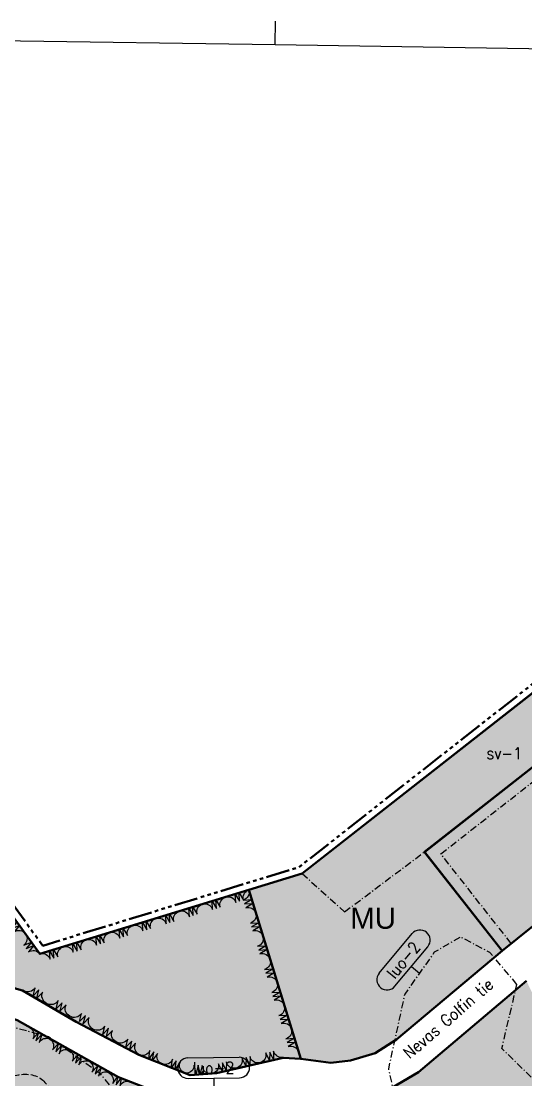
# Model space of a CAD drawing. Header units: metres. Extents: x 25522382 to 25525137, y 6684921 to 6686673.
# Drawn here: x 25523468.6 to 25523684.3, y 6686201.9 to 6686654.8 of the extents above; entities that cross this region are included whole.
import ezdxf
from ezdxf.enums import TextEntityAlignment as Align

# ---------------------------------------------------------------- set-up
doc = ezdxf.new("R2010")
doc.units = ezdxf.units.M
doc.header["$MEASUREMENT"] = 0
for name, pattern in [('AK_KAAVA-ALUE_3M', [20.5, 10, -1.5, 1.5, -1.5, 1.5, -1.5, 1.5, -1.5]), ('AK_OHJEELLINEN_RAJA', [4, 3, -1]), ('AK_RAKENNUSALA', [5.4, 3, -1, 0.4, -1])]:
    doc.linetypes.add(name, pattern=pattern)
doc.layers.add('079_MU', color=7, linetype='Continuous', true_color=0xa9dc92)
for name, color, linetype, lineweight in [('084_Kort_raja', 7, 'Continuous', 50), ('AK_KAAVA-ALUE_3M', 1, 'AK_KAAVA-ALUE_3M', 50), ('AK_KORTTELINRAJA', 250, 'Continuous', 40)]:
    doc.layers.add(name, color=color, linetype=linetype, lineweight=lineweight)
for name, color, linetype in [('AK_KAAVAMERKINTA', 250, 'Continuous'), ('AK_KADUNNIMI', 250, 'Continuous'), ('AK_OHJEELLINEN_RAJA', 250, 'AK_OHJEELLINEN_RAJA'), ('AK_OSA-ALUEEN_RAJA', 250, 'AK_RAKENNUSALA'), ('AK_PUISTO', 250, 'Continuous'), ('AK_RAAMI', 250, 'Continuous'), ('AK_RAAMI_TAITTOMERKKI', 3, 'Continuous'), ('täyttöMU', 7, 'Continuous'), ('täyttöR', 7, 'Continuous'), ('täyttöV', 7, 'Continuous')]:
    doc.layers.add(name, color=color, linetype=linetype)
doc.styles.add('a2000', font='arial.ttf')
doc.styles.add('ROMANS', font='ROMANS.shx', dxfattribs={"width": 0.9})

# ---------------------------------------------------------------- blocks, each defined once
blk = doc.blocks.new('RAAMI_5C6B')
at = {"layer": 'AK_RAAMI'}
for p, q in [((397.73, 839.01), (592.69, 836.05)), ((592.69, 836.05), (787.66, 833.1))]:
    blk.add_line(p, q, dxfattribs=at)
at = {"layer": 'AK_RAAMI_TAITTOMERKKI'}
blk.add_line((592.69, 836.05), (592.77, 841.05), dxfattribs=at)
blk = doc.blocks.new('KAAVALUE_luo-1_E926')
for p, q in [((-11, 13.25), (11, 13.25)), ((-11, 4.5), (11, 4.5)), ((0, 4.5), (0, 0))]:
    blk.add_line(p, q)
for centre, start, end in [((-11, 8.87), 90, 270), ((11, 8.87), 270, 90)]:
    blk.add_arc(centre, 4.37, start, end)
at = {"style": 'ROMANS', "width": 0.9}
blk.add_attdef('KAAVA_TUNNUS', text='', height=5, dxfattribs=at).set_placement((0, 8.87), align=Align.MIDDLE)
blk = doc.blocks.new('KT')
at = {"color": 0, "linetype": 'Continuous', "style": 'a2000'}
blk.add_attdef('KT', (-0.61, 0.03), '', height=6, dxfattribs=at)
at = {"linetype": 'Continuous', "style": 'a2000', "width": 0.8, "flags": 1}
blk.add_attdef('ALA', (-0.68, -2.92), '', height=3, dxfattribs=at)

msp = doc.modelspace()

# ---------------------------------------------------------------- hatches: boundary and pattern name
at = {"layer": 'täyttöMU', "true_color": 0xa9dc92}
h = msp.add_hatch(color=81, dxfattribs=at)
h.dxf.hatch_style = 2
h.paths.add_polyline_path([(25523824.31, 6686476.15), (25523826.67, 6686464.49), (25523820.17, 6686420.03), (25523814.18, 6686403.83), (25523790.84, 6686363.95), (25523754.19, 6686388.33), (25523640.92, 6686299.34), (25523674.24, 6686257.08), (25523629.06, 6686219.12), (25523619.93, 6686213.35), (25523609.35, 6686210.16), (25523600.88, 6686209.23), (25523588.08, 6686210.84), (25523565.89, 6686283.13), (25523588.72, 6686290.12), (25523742.39, 6686410.7), (25523767.69, 6686403.2), (25523824.32, 6686476.14)])
h = msp.add_hatch(color=81, dxfattribs=at)
h.dxf.hatch_style = 2
h.paths.add_polyline_path([(25524004.78, 6686428.59), (25523963.2, 6686438.02), (25523912.61, 6686462.3), (25523853.44, 6686470.94), (25523842.62, 6686462.35), (25523835.58, 6686415.15), (25523828.88, 6686396.34), (25523804.39, 6686355.41), (25523817.1, 6686346.98), (25523852.43, 6686292.91), (25523716.13, 6686179.72), (25523684.54, 6686244.25), (25523638.42, 6686205.18), (25523627, 6686198.5), (25523612.6, 6686194.3), (25523601.03, 6686193.02), (25523600.15, 6686170.44), (25523614.16, 6686149.88), (25523630.61, 6686161.03), (25523643.36, 6686141.83), (25523652.89, 6686134.82), (25523669.16, 6686126.17), (25523676.81, 6686126.71), (25523741.35, 6686160.16), (25523785.07, 6686075.83), (25523792.47, 6686104.98), (25523803.3, 6686139.25), (25523827.45, 6686164.56), (25523856.75, 6686183.5), (25523891.4, 6686178.82), (25523919.62, 6686168.07), (25523946.03, 6686152.78), (25523932.92, 6686120.5), (25523968.18, 6686104.21), (25523982.88, 6686135.97), (25524010, 6686126.25), (25524039.41, 6686119.97), (25524032.05, 6686085.7), (25524062.09, 6686079.19), (25524094.31, 6686084.72), (25524065.18, 6686115.47), (25524100.39, 6686150.91), (25524060.45, 6686190.33), (25524023.36, 6686221.15), (25524040.06, 6686243.67), (25524028.47, 6686253.22), (25524037.39, 6686265.36), (25524028.14, 6686273), (25523999.9, 6686338.27), (25524004.78, 6686428.6)])
at = {"layer": 'täyttöR', "true_color": 0xfcd450}
h = msp.add_hatch(color=41, dxfattribs=at)
h.dxf.hatch_style = 2
h.paths.add_polyline_path([(25523790.75, 6686363.95), (25523785.45, 6686354.17), (25523771.64, 6686336.05), (25523766.28, 6686331.28), (25523674.32, 6686257.28), (25523641.02, 6686299.32), (25523754.13, 6686388.02)])
at = {"layer": 'täyttöV', "true_color": 0x58a618}
h = msp.add_hatch(color=74, dxfattribs=at)
h.dxf.hatch_style = 2
h.paths.add_polyline_path([(25523278.56, 6686391.98), (25523278.53, 6686391.99), (25523251.33, 6686431.72), (25523223.04, 6686437.67), (25523175.67, 6686408.28), (25523089.95, 6686367.04), (25523073.58, 6686306.16), (25523153.61, 6686231.17), (25523211.82, 6686231.01), (25523259.2, 6686257.6), (25523291.33, 6686356.54), (25523298.94, 6686354.37), (25523307.32, 6686344.6), (25523310.52, 6686334.91), (25523310.88, 6686323.26), (25523306.05, 6686301.32), (25523304.49, 6686283.61), (25523310.99, 6686257.38), (25523307.71, 6686250.56), (25523285.25, 6686241.73), (25523280.02, 6686234.75), (25523271.64, 6686247.39), (25523215.67, 6686215.99), (25523147.61, 6686216.36), (25523056.74, 6686301.39), (25523077.28, 6686377.62), (25523168.98, 6686421.75), (25523244.34, 6686468.57), (25523328.35, 6686461.44), (25523382.23, 6686386.67), (25523476.58, 6686255.79), (25523565.89, 6686283.15), (25523588.08, 6686210.85), (25523580.63, 6686211.25), (25523552.1, 6686204.81), (25523540.86, 6686203.89), (25523518.9, 6686212.55), (25523492.09, 6686226.73), (25523469.12, 6686240.1), (25523449.92, 6686245.48), (25523401.54, 6686263.14), (25523364.77, 6686265.7), (25523328.63, 6686258.08), (25523322.32, 6686261.78), (25523316.6, 6686284.87), (25523318.15, 6686300.77), (25523323.12, 6686322.94), (25523330.41, 6686338.41), (25523325.45, 6686354.07), (25523311.66, 6686370.38), (25523293.44, 6686383.54), (25523278.56, 6686391.98)])
h = msp.add_hatch(color=74, dxfattribs=at)
h.dxf.hatch_style = 2
h.paths.add_polyline_path([(25523287.03, 6686224.32), (25523292.86, 6686231.85), (25523326.86, 6686245.43), (25523365.9, 6686253.54), (25523399.75, 6686250.93), (25523466.83, 6686227.43), (25523510.16, 6686202.98), (25523542.78, 6686190.31), (25523543.13, 6686150), (25523546.7, 6686133.72), (25523544.73, 6686129.46), (25523497.54, 6686097.11), (25523465.85, 6686055.49), (25523462.2, 6685963.2), (25523461.03, 6685868.11), (25523461.29, 6685835.8), (25523463.47, 6685754.78), (25523455.11, 6685694.98), (25523449.67, 6685683.08), (25523441.58, 6685680.66), (25523408.5, 6685695), (25523407.06, 6685697.16), (25523423.33, 6685736.15), (25523419.87, 6685745.5), (25523390.44, 6685790.78), (25523364.76, 6685840.5), (25523334.88, 6685921.47), (25523300.07, 6685908.93), (25523303.72, 6685898.77), (25523294.3, 6685895.43), (25523290.65, 6685905.56), (25523251.72, 6685891.54), (25523286.59, 6685797.54), (25523291.76, 6685787.25), (25523315.29, 6685741.33), (25523334.07, 6685712.41), (25523340.44, 6685703.65), (25523369.7, 6685663.77), (25523401.82, 6685687.33), (25523439.35, 6685670.82), (25523441.53, 6685664.76), (25523428.65, 6685634.41), (25523406.05, 6685611.5), (25523373.01, 6685588.18), (25523346.76, 6685585.23), (25523301.16, 6685601.88), (25523266.61, 6685630.49), (25523243.78, 6685676.19), (25523218.73, 6685813.88), (25523209.5, 6685841.56), (25523189.54, 6685860.62), (25523342.87, 6685989.11), (25523334.47, 6686153.14)])

# ---------------------------------------------------------------- linework, layer by layer
at = {"layer": '084_Kort_raja'}
msp.add_lwpolyline([(25523824.31, 6686476.15), (25523826.67, 6686464.49), (25523820.17, 6686420.03), (25523814.18, 6686403.83), (25523790.84, 6686363.95), (25523754.19, 6686388.33), (25523640.92, 6686299.34), (25523674.24, 6686257.08), (25523629.06, 6686219.12), (25523619.93, 6686213.35), (25523609.35, 6686210.16), (25523600.88, 6686209.23), (25523588.08, 6686210.84), (25523565.89, 6686283.13), (25523588.72, 6686290.12), (25523742.39, 6686410.7), (25523767.69, 6686403.2), (25523824.32, 6686476.14)], close=True, dxfattribs=at)
for points in [[(25523382.23, 6686386.67), (25523476.58, 6686255.79), (25523565.89, 6686283.15), (25523588.08, 6686210.85), (25523580.63, 6686211.25), (25523552.1, 6686204.81), (25523540.86, 6686203.89), (25523518.9, 6686212.55), (25523492.09, 6686226.73), (25523469.12, 6686240.1), (25523449.92, 6686245.48)], [(25523790.84, 6686363.95), (25523785.48, 6686354.11), (25523771.68, 6686336.15), (25523766.02, 6686330.92), (25523674.2, 6686257.04)], [(25523334.47, 6686153.14), (25523287.03, 6686224.32), (25523287.03, 6686224.32), (25523292.86, 6686231.85), (25523326.86, 6686245.43), (25523365.9, 6686253.54), (25523399.75, 6686250.93), (25523466.83, 6686227.43), (25523510.16, 6686202.98), (25523542.78, 6686190.31)], [(25523684.54, 6686244.25), (25523638.42, 6686205.18), (25523627, 6686198.5), (25523612.6, 6686194.3), (25523601.03, 6686193.02), (25523601.03, 6686193.02), (25523600.15, 6686170.44), (25523614.16, 6686149.88), (25523630.61, 6686161.03), (25523643.36, 6686141.83), (25523652.89, 6686134.82), (25523669.16, 6686126.17), (25523676.81, 6686126.71), (25523741.35, 6686160.16)]]:
    msp.add_lwpolyline(points, dxfattribs=at)
at = {"layer": 'AK_KAAVA-ALUE_3M', "color": 1, "lineweight": 50, "flags": 128}
msp.add_lwpolyline([(25522636.94, 6686088.61), (25522636.95, 6686088.59), (25522641.07, 6686088.28), (25522658.14, 6686087), (25522663.83, 6686078.89), (25522666.58, 6686069.23), (25522667.75, 6686065.54), (25522668.38, 6686063.87), (25522669.12, 6686062.37), (25522670.05, 6686060.94), (25522670.14, 6686060.82), (25522671.25, 6686059.57), (25522672.48, 6686058.53), (25522673.82, 6686057.65), (25522675.49, 6686056.86), (25522677.05, 6686056.37), (25522678.75, 6686056.02), (25522680.55, 6686055.79), (25522686.51, 6686055.31), (25522687.44, 6686055.21), (25522689.56, 6686054.87), (25522691.65, 6686054.42), (25522693.71, 6686053.88), (25522695.76, 6686053.25), (25522703.35, 6686050.51), (25522703.89, 6686050.31), (25522713.38, 6686046.98), (25522715.36, 6686046.18), (25522717.29, 6686045.3), (25522719.2, 6686044.34), (25522721.07, 6686043.27), (25522722.86, 6686042.11), (25522723.21, 6686041.88), (25522724.92, 6686040.58), (25522728.06, 6686037.9), (25522734.01, 6686032.57), (25522742.84, 6686025.04), (25522764.29, 6685999.51), (25522762.38, 6685984.32), (25522755.45, 6685976.62), (25522757.69, 6685971.44), (25522780.34, 6685970.72), (25522823.88, 6685996.15), (25522837.24, 6685959.68), (25522813.68, 6685916.22), (25522827.13, 6685888.58), (25522865.21, 6685867.85), (25522888.62, 6685867.11), (25522919.15, 6685921.7), (25522918.91, 6685963.89), (25522909.18, 6685994.3), (25522879.27, 6686030.73), (25522969.12, 6686038.86), (25522947.51, 6685874.66), (25522952.24, 6685871.59), (25522962.42, 6685864.98), (25522966.88, 6685862.09), (25522985.52, 6685850.7), (25522933.5, 6685803.31), (25523016.21, 6685740.18), (25523090.53, 6685683.47), (25523132.51, 6685726.45), (25523089.39, 6685780.93), (25523144.34, 6685827.01), (25523219.66, 6685889.51), (25523227.3, 6685895.84), (25523339.76, 6685990.44), (25523335.35, 6686077.08), (25523331.52, 6686152.15), (25523270.69, 6686243.42), (25523270.69, 6686243.42), (25523216.41, 6686212.97), (25523146.41, 6686213.38), (25523053.37, 6686300.45), (25523074.74, 6686379.75), (25523167.49, 6686424.35), (25523243.59, 6686471.64), (25523329.97, 6686464.32), (25523477.76, 6686259.28), (25523587.27, 6686292.84), (25523741.62, 6686414), (25523766.49, 6686406.75), (25523819.51, 6686476.37), (25523827.62, 6686487.21), (25523840.11, 6686476.12), (25523884.28, 6686470.35), (25523913.75, 6686465.58), (25523918.73, 6686463.33), (25523964.3, 6686440.94), (25524005.19, 6686431.57), (25524047.24, 6686429.42), (25524097.94, 6686410.76), (25524169.89, 6686383.71), (25524222.43, 6686396.85), (25524245.2, 6686394.31), (25524192.61, 6686261.59), (25524189.86, 6686254.66), (25524166.76, 6686196.36), (25524159.86, 6686178.94), (25524145.8, 6686143.47), (25524137.87, 6686123.46), (25524136.89, 6686120.98), (25524190.74, 6686087.42), (25524131.07, 6685970.54), (25524061.01, 6685974.78), (25523921.24, 6685983.25), (25523823.51, 6685989.17), (25523816.36, 6685989.6), (25523771.07, 6685992.35), (25523761.62, 6685981.04), (25523698.81, 6685905.87), (25523673.08, 6685875.08), (25523554.99, 6685733.75), (25523546.83, 6685447.67), (25523383.83, 6685457.81), (25523164.88, 6685569.68), (25523017.27, 6685579.78), (25523005.7, 6685580.57), (25523047.64, 6685462.29), (25523201.47, 6685371.85), (25523242.29, 6685319.74), (25523106.52, 6685211.95), (25523056.1, 6685283.46), (25523000.36, 6685095.93), (25522784.36, 6685384.61), (25522848.36, 6685460.77), (25522851.09, 6685550.82), (25522854.64, 6685622.42), (25522814.66, 6685668.82), (25522799.07, 6685686.9), (25522792.49, 6685694.53), (25522790.76, 6685696.53), (25522797.72, 6685704.26), (25522803.68, 6685712.3), (25522806.17, 6685718.3), (25522807.44, 6685723.66), (25522806.75, 6685726.03), (25522799.39, 6685732.67), (25522790.44, 6685740.35), (25522782.16, 6685752.45), (25522775.93, 6685770.22), (25522772.59, 6685785.43), (25522770.45, 6685804.33), (25522768.57, 6685825.9), (25522767.88, 6685841.96), (25522767.42, 6685852.53), (25522764.86, 6685863.2), (25522759.65, 6685875.39), (25522758.59, 6685877.98), (25522753.71, 6685889.91), (25522748.23, 6685906.17), (25522740.96, 6685923.27), (25522736.85, 6685930.47), (25522732.87, 6685935.1), (25522726.36, 6685938.58), (25522711.71, 6685941.62), (25522698.5, 6685943.55), (25522687.59, 6685943.12), (25522679.22, 6685939.69), (25522676.93, 6685938.75), (25522672.93, 6685951.43), (25522672.39, 6685953.14), (25522656.3, 6685964.26), (25522647.63, 6685971.58), (25522641.71, 6685979.59), (25522639.02, 6686000.63), (25522640.77, 6686016.62), (25522642.39, 6686027.96), (25522643.3, 6686034.36), (25522643.33, 6686039.2), (25522643.38, 6686049.3), (25522643.28, 6686059.71), (25522641.89, 6686069.02), (25522636.9, 6686088.6), (25522636.95, 6686088.59)], dxfattribs=at)
at = {"layer": 'AK_KORTTELINRAJA'}
for points in [[(25523328.35, 6686461.45), (25523476.58, 6686255.78)], [(25523565.89, 6686283.15), (25523588.69, 6686290.14), (25523742.26, 6686410.69), (25523767.61, 6686403.3)], [(25523640.96, 6686299.39), (25523754.22, 6686388.3)], [(25523674.2, 6686257.04), (25523640.96, 6686299.39)], [(25523476.58, 6686255.78), (25523565.89, 6686283.15)], [(25523674.23, 6686257), (25523674.2, 6686257.04)]]:
    msp.add_lwpolyline(points, dxfattribs=at)
at = {"layer": 'AK_OHJEELLINEN_RAJA', "color": 7}
msp.add_ellipse((25523428.68, 6686137.58), major_axis=(48.52, 64.67), ratio=0.337323, dxfattribs=at)
at = {"layer": 'AK_OSA-ALUEEN_RAJA'}
for p, q in [((25523647.98, 6686298.54), (25523737.13, 6686368.53)), ((25523606.85, 6686273.76), (25523640.96, 6686299.39)), ((25523678.05, 6686260.24), (25523647.98, 6686298.54)), ((25523588.69, 6686290.14), (25523606.85, 6686273.76)), ((25523625.55, 6686206.59), (25523625.55, 6686206.59))]:
    msp.add_line(p, q, dxfattribs=at)
at = {"layer": 'AK_OSA-ALUEEN_RAJA', "flags": 128}
msp.add_lwpolyline([(25523680.52, 6686242.75), (25523668.95, 6686256.34), (25523656.42, 6686263.01), (25523645.17, 6686256.5), (25523632.51, 6686238.51), (25523625.55, 6686206.59), (25523627.61, 6686197.49), (25523627.61, 6686197.49), (25523634.82, 6686196.69), (25523652.52, 6686170.64), (25523662.15, 6686145.29), (25523666.8, 6686137.02), (25523688.61, 6686139.95), (25523708.5, 6686150.6), (25523719.19, 6686163.6), (25523692.47, 6686197.31), (25523674.07, 6686215.27), (25523680.52, 6686242.75)], close=True, dxfattribs=at)
at = {"layer": 'AK_OSA-ALUEEN_RAJA', "color": 7, "flags": 128}
msp.add_lwpolyline([(25523379.2, 6686105.67), (25523384.16, 6686028.13), (25523385.15, 6685998.84), (25523376.05, 6685979.93), (25523357.27, 6685955.72), (25523359.73, 6685897.59), (25523382.46, 6685837.24), (25523413.44, 6685785.1), (25523428.1, 6685745.22), (25523436.79, 6685736.45), (25523439.11, 6685734.07), (25523456.41, 6685734.98), (25523462.75, 6685764.53), (25523462.3, 6685799.86), (25523461.19, 6685807.57), (25523460.53, 6685941.67), (25523464.75, 6686069.09), (25523485.65, 6686101.86), (25523505.62, 6686123.49), (25523520.98, 6686145.95), (25523521.52, 6686181.72), (25523502.27, 6686204.64), (25523480.25, 6686220.29), (25523466.37, 6686223.98), (25523417.24, 6686198.27)], dxfattribs=at)
at = {"layer": 'AK_PUISTO'}
for points in [[(25523555.96, 6686280.11, -0.410049), (25523560.3, 6686277.77), (25523560.1, 6686281.37), (25523561.95, 6686278.28), (25523561.75, 6686281.88), (25523563.6, 6686278.79, -0.410049), (25523565.89, 6686283.15, -0.410049)], [(25523565.89, 6686283.15, -0.410046), (25523563.55, 6686278.82), (25523567.15, 6686279.03), (25523564.06, 6686277.18), (25523567.65, 6686277.38), (25523564.56, 6686275.53, -0.410046), (25523568.92, 6686273.25, -0.410046)], [(25523536.12, 6686274.03, -0.410049), (25523540.45, 6686271.69), (25523540.25, 6686275.29), (25523542.1, 6686272.2), (25523541.91, 6686275.8), (25523543.76, 6686272.71, -0.410049), (25523546.04, 6686277.07, -0.410049)], [(25523546.04, 6686277.07, -0.410049), (25523550.37, 6686274.73), (25523550.17, 6686278.33), (25523552.03, 6686275.24), (25523551.83, 6686278.84), (25523553.68, 6686275.75, -0.410049), (25523555.96, 6686280.11, -0.410049)], [(25523464.23, 6686272.92, -0.410012), (25523463.45, 6686268.02), (25523466.8, 6686269.35), (25523464.48, 6686266.59), (25523467.83, 6686267.92), (25523465.51, 6686265.16, -0.410012), (25523470.41, 6686264.35, -0.410012)], [(25523526.2, 6686270.98, -0.410049), (25523530.53, 6686268.65), (25523530.33, 6686272.25), (25523532.18, 6686269.16), (25523531.98, 6686272.76), (25523533.84, 6686269.67, -0.410049), (25523536.12, 6686274.03, -0.410049)], [(25523568.92, 6686273.25, -0.410046), (25523566.58, 6686268.93), (25523570.18, 6686269.13), (25523567.09, 6686267.28), (25523570.69, 6686267.48), (25523567.59, 6686265.63, -0.410046), (25523571.95, 6686263.36, -0.410046)], [(25523506.35, 6686264.9, -0.410049), (25523510.68, 6686262.57), (25523510.49, 6686266.17), (25523512.34, 6686263.08), (25523512.14, 6686266.68), (25523513.99, 6686263.58, -0.410049), (25523516.27, 6686267.94, -0.410049)], [(25523516.27, 6686267.94, -0.410049), (25523520.61, 6686265.61), (25523520.41, 6686269.21), (25523522.26, 6686266.12), (25523522.06, 6686269.72), (25523523.91, 6686266.62, -0.410049), (25523526.2, 6686270.98, -0.410049)], [(25523470.41, 6686264.35, -0.410012), (25523469.63, 6686259.45), (25523472.98, 6686260.78), (25523470.66, 6686258.02), (25523474.01, 6686259.35), (25523471.69, 6686256.59, -0.410012), (25523476.58, 6686255.78, -0.410012)], [(25523496.43, 6686261.86, -0.410049), (25523500.76, 6686259.53), (25523500.56, 6686263.13), (25523502.42, 6686260.04), (25523502.22, 6686263.64), (25523504.07, 6686260.54, -0.410049), (25523506.35, 6686264.9, -0.410049)], [(25523571.95, 6686263.36, -0.410046), (25523569.61, 6686259.04), (25523573.21, 6686259.24), (25523570.12, 6686257.39), (25523573.72, 6686257.59), (25523570.62, 6686255.74, -0.410046), (25523574.98, 6686253.47, -0.410046)], [(25523476.58, 6686255.78, -0.410049), (25523480.92, 6686253.45), (25523480.72, 6686257.05), (25523482.57, 6686253.95), (25523482.37, 6686257.55), (25523484.22, 6686254.46, -0.410049), (25523486.51, 6686258.82, -0.410049)], [(25523486.51, 6686258.82, -0.410049), (25523490.84, 6686256.49), (25523490.64, 6686260.09), (25523492.49, 6686257), (25523492.29, 6686260.6), (25523494.15, 6686257.5, -0.410049), (25523496.43, 6686261.86, -0.410049)], [(25523574.98, 6686253.47, -0.410046), (25523572.65, 6686249.14), (25523576.25, 6686249.34), (25523573.15, 6686247.49), (25523576.75, 6686247.69), (25523573.66, 6686245.84, -0.410046), (25523578.01, 6686243.57, -0.410046)], [(25523479.42, 6686234.58, -0.408951), (25523477.8, 6686239.47), (25523475.28, 6686236.87), (25523476.15, 6686240.39), (25523473.63, 6686237.78), (25523474.5, 6686241.3, -0.408951), (25523469.5, 6686240.07, -0.408951)], [(25523578.01, 6686243.57, -0.410046), (25523575.68, 6686239.25), (25523579.28, 6686239.45), (25523576.18, 6686237.6), (25523579.78, 6686237.8), (25523576.69, 6686235.95, -0.410046), (25523581.05, 6686233.68, -0.410046)], [(25523489.34, 6686229.09, -0.408951), (25523487.73, 6686233.99), (25523485.21, 6686231.38), (25523486.07, 6686234.9), (25523483.55, 6686232.3), (25523484.42, 6686235.82, -0.408951), (25523479.42, 6686234.58, -0.408951)], [(25523581.05, 6686233.68, -0.410046), (25523578.71, 6686229.35), (25523582.31, 6686229.55), (25523579.22, 6686227.7), (25523582.81, 6686227.91), (25523579.72, 6686226.06, -0.410046), (25523584.08, 6686223.78, -0.410046)], [(25523499.26, 6686223.61, -0.408951), (25523497.65, 6686228.5), (25523495.13, 6686225.89), (25523496, 6686229.41), (25523493.48, 6686226.81), (25523494.34, 6686230.33, -0.408951), (25523489.34, 6686229.09, -0.408951)], [(25523472.39, 6686224.09, -0.409347), (25523473.48, 6686219.45), (25523475.91, 6686222.09), (25523474.89, 6686218.65), (25523477.32, 6686221.3), (25523476.29, 6686217.85, -0.409347), (25523480.83, 6686219.31, -0.409347)], [(25523509.19, 6686218.12, -0.408951), (25523507.57, 6686223.01), (25523505.05, 6686220.41), (25523505.92, 6686223.93), (25523503.4, 6686221.32), (25523504.26, 6686224.84, -0.408951), (25523499.26, 6686223.61, -0.408951)], [(25523584.08, 6686223.78, -0.410046), (25523581.74, 6686219.46), (25523585.34, 6686219.66), (25523582.25, 6686217.81), (25523585.85, 6686218.01), (25523582.75, 6686216.16, -0.410046), (25523587.11, 6686213.89, -0.410046)], [(25523480.83, 6686219.31, -0.409347), (25523481.92, 6686214.67), (25523484.35, 6686217.31), (25523483.33, 6686213.87), (25523485.75, 6686216.52), (25523484.73, 6686213.07, -0.409347), (25523489.27, 6686214.53, -0.409347)], [(25523519.11, 6686212.63, -0.408951), (25523517.49, 6686217.52), (25523514.97, 6686214.92), (25523515.84, 6686218.44), (25523513.32, 6686215.83), (25523514.19, 6686219.35, -0.408951), (25523509.19, 6686218.12, -0.408951)], [(25523489.27, 6686214.53, -0.409347), (25523490.36, 6686209.89), (25523492.79, 6686212.53), (25523491.76, 6686209.09), (25523494.19, 6686211.74), (25523493.17, 6686208.29, -0.409347), (25523497.71, 6686209.74, -0.409347)], [(25523528.74, 6686208.69, -0.410048), (25523526.82, 6686213.22), (25523524.72, 6686210.28), (25523525.21, 6686213.86), (25523523.12, 6686210.92), (25523523.6, 6686214.49, -0.410048), (25523519.1, 6686212.52, -0.410048)], [(25523580.65, 6686211.5, -0.410048), (25523576.5, 6686214.15), (25523576.43, 6686210.54), (25523574.82, 6686213.76), (25523574.75, 6686210.16), (25523573.13, 6686213.38, -0.410048), (25523570.53, 6686209.2, -0.410048)], [(25523497.71, 6686209.74, -0.409347), (25523498.8, 6686205.11), (25523501.23, 6686207.75), (25523500.2, 6686204.31), (25523502.63, 6686206.96), (25523501.61, 6686203.51, -0.409347), (25523506.15, 6686204.96, -0.409347)], [(25523538.38, 6686204.86, -0.410048), (25523536.46, 6686209.39), (25523534.36, 6686206.46), (25523534.85, 6686210.03), (25523532.75, 6686207.1), (25523533.24, 6686210.67, -0.410048), (25523528.74, 6686208.69, -0.410048)], [(25523549.35, 6686204.52, -0.410048), (25523545.97, 6686208.1), (25523545.03, 6686204.62), (25523544.24, 6686208.13), (25523543.3, 6686204.65), (25523542.51, 6686208.17, -0.410048), (25523538.98, 6686204.75, -0.410048)], [(25523560.42, 6686206.9, -0.410048), (25523556.27, 6686209.55), (25523556.21, 6686205.95), (25523554.59, 6686209.17), (25523554.52, 6686205.56), (25523552.9, 6686208.79, -0.410048), (25523550.31, 6686204.61, -0.410048)], [(25523570.53, 6686209.2, -0.410048), (25523566.39, 6686211.85), (25523566.32, 6686208.24), (25523564.7, 6686211.47), (25523564.63, 6686207.86), (25523563.02, 6686211.08, -0.410048), (25523560.42, 6686206.9, -0.410048)], [(25523506, 6686204.75, -0.409347), (25523507.69, 6686200.3), (25523509.75, 6686203.24), (25523509.19, 6686199.69), (25523511.25, 6686202.64), (25523510.69, 6686199.09, -0.409347), (25523515, 6686201.13, -0.409347)]]:
    msp.add_lwpolyline(points, format="xyb", dxfattribs=at)

# ---------------------------------------------------------------- block references
at = {"layer": '079_MU', "color": 7, "xscale": 1.5, "yscale": 1.5, "zscale": 1.5}
msp.add_blockref('KT', (25523610.18, 6686266.48), dxfattribs=at).add_auto_attribs({'KT': 'MU'})
at = {"layer": 'AK_KAAVAMERKINTA'}
for p, rotation in [((25523638.84, 6686247.51), 50.30696251064037), ((25523550.94, 6686198.16), 0.6713209340935239)]:
    msp.add_blockref('KAAVALUE_luo-1_E926', p, dxfattribs=dict(at, rotation=rotation)).add_auto_attribs({'KAAVA_TUNNUS': 'luo-2'})
at = {"layer": 'AK_RAAMI', "xscale": 2, "yscale": 2, "zscale": 2}
msp.add_blockref('RAAMI_5C6B', (25522391.8, 6684972.67), dxfattribs=at)

# ---------------------------------------------------------------- texts
at = {"layer": 'AK_KAAVAMERKINTA', "style": 'ROMANS', "width": 0.9}
msp.add_text('sv-1', height=5, dxfattribs=at).set_placement((25523667.49, 6686339.1, -21))
at = {"layer": 'AK_KADUNNIMI', "style": 'ROMANS', "width": 0.9}
msp.add_text('Nevas Golfin tie', height=5, rotation=40.736, dxfattribs=at).set_placement((25523634.55, 6686210.61))

doc.saveas('drawing.dxf')
